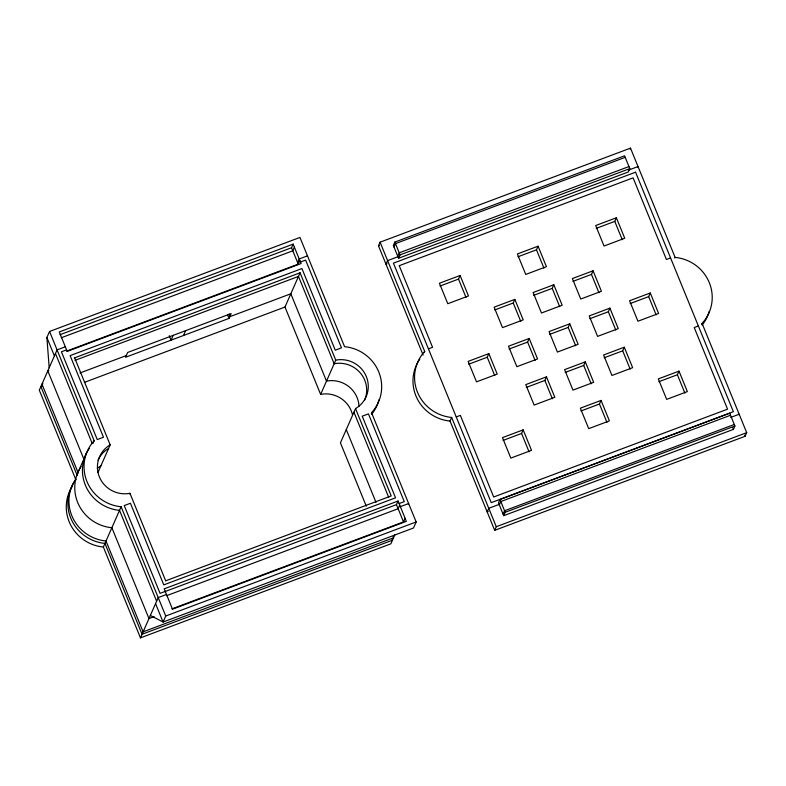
<?xml version="1.0" encoding="UTF-8"?>
<svg xmlns="http://www.w3.org/2000/svg" width="786" height="786" viewBox="0 0 786 786"><rect width="100%" height="100%" fill="white"/><g stroke="black" fill="none" stroke-linecap="round" stroke-linejoin="round"><path stroke-width="1.18" d="M229.04 318.389L231.153 313.575L127.676 352.442L125.554 357.266L229.04 318.389L227.675 315.039M49.194 367.75L46.885 337.508L49.538 331.476L299.957 237.431L344.582 346.685A40.361 39.231 23.8 0 1 378.754 371.925A40.361 39.231 23.8 0 1 371.542 412.699L371.336 413.151M74.297 357.974L300.075 272.791L335.75 360.135A26.901 26.154 23.8 0 1 366.335 376.582A26.901 26.154 23.8 0 1 355.527 408.582L340.426 442.832L366.286 506.155M78.846 470.48L86.499 453.109M92.866 443.677L93.161 442.999M93.563 442.096L94.163 440.74L49.538 331.476M97.985 472.474L110.168 444.866L74.503 357.522M173.205 335.337L171.083 340.161L169.255 335.691M183.502 335.494L185.624 330.67M394.994 534.47L390.868 543.814L140.458 637.868L103.359 547.036L121.123 506.754A40.361 39.231 23.8 0 1 86.951 481.523A40.361 39.231 23.8 0 1 94.163 440.74M129.651 493.981L129.955 493.303A26.901 26.154 23.8 0 1 99.36 476.856A26.901 26.154 23.8 0 1 110.168 444.866M59.982 334.708L291.547 247.737L293.139 244.122L301.087 263.565L67.223 351.401L59.284 331.947L293.139 244.122M294.396 247.187L292.805 250.803L61.229 337.774M297.609 262.573L299.201 258.958L307.483 255.853L307.179 256.531M66.663 351.087L298.238 264.116L299.83 260.49M84.338 382.399L284.974 307.041L300.075 272.791M140.458 637.868L158.222 597.596L166.494 594.481M165.522 580.874L391.202 495.917L355.527 408.582M371.542 412.699L416.158 521.963L165.738 616.018L163.085 622.04L150.342 615.438M423.104 355.056L378.488 245.802L380.08 242.186L630.5 148.132L675.115 257.395A40.361 39.231 23.8 0 1 709.296 282.626A40.361 39.231 23.8 0 1 702.075 323.41L701.682 324.313M352.55 415.018A26.901 26.154 23.8 0 0 320.639 394.385L335.75 360.135M394.847 242.078L393.354 245.458L398.581 258.25L628.299 171.977L629.792 168.597L624.565 155.805L394.847 242.078L400.074 254.88L398.581 258.25M393.983 246.991L395.476 243.621L625.194 157.338M397.745 256.207L399.239 252.827L628.957 166.553M424.204 352.57L424.705 351.44L380.08 242.186M440.003 286.045L458.523 279.089L460.115 275.473L468.476 295.949L447.784 303.72L439.423 283.245L460.115 275.473M164.893 591.612L396.458 504.641L398.06 501.016L406.362 521.354L172.507 609.189L164.195 588.852L398.06 501.016M399.73 505.113L398.138 508.729L166.563 595.7M408.337 504.219L408.632 503.541L400.359 506.646M171.947 608.875L403.513 521.904L405.114 518.288M702.075 323.41L746.7 432.664L745.108 436.279L494.689 530.334L450.064 421.07L451.665 417.454A40.361 39.231 23.8 0 1 417.484 392.224A40.361 39.231 23.8 0 1 424.705 351.44M468.731 364.193L487.251 357.237L488.843 353.621L497.204 374.087L476.513 381.858L468.151 361.393L488.843 353.621M416.158 521.963L413.495 527.995L163.085 622.04L155.559 603.619M517.954 256.767L536.474 249.82L538.066 246.195L546.427 266.67L525.736 274.442L517.375 253.966L538.066 246.195M494.728 309.959L513.238 303.003L514.84 299.387L523.201 319.863L502.5 327.634L494.139 307.159L514.84 299.387M509.092 349.033L527.603 342.077L529.204 338.461L537.565 358.927L516.864 366.698L508.503 346.233L529.204 338.461M533.704 295.32L552.224 288.364L553.816 284.748L562.177 305.223L541.475 312.995L533.124 292.52L553.816 284.748M630.097 149.035L630.5 148.132M637.819 167.005L638.026 166.553L628.319 170.198M596.26 228.343L614.78 221.387L616.371 217.771L624.732 238.246L604.041 246.018L595.68 225.543L616.371 217.771M549.66 334.384L568.17 327.428L569.771 323.812L578.132 344.288L557.431 352.059L549.07 331.584L569.771 323.812M572.955 281.368L591.475 274.412L593.066 270.797L601.428 291.262L580.736 299.034L572.375 278.568L593.066 270.797M503.05 440.425L521.57 433.469L523.162 429.854L531.523 450.329L510.831 458.1L502.47 437.625L523.162 429.854M526.355 387.41L544.875 380.453L546.467 376.838L554.828 397.303L534.126 405.075L525.775 384.609L546.467 376.838M499.975 499.493L498.481 502.873L503.708 515.665L733.426 429.392L734.92 426.012L729.693 413.22L499.975 499.493L505.192 512.285L503.708 515.665M499.316 504.917L500.81 501.547L730.528 415.263M494.689 530.334L496.28 526.718L746.7 432.664M503.079 514.132L504.573 510.753L734.291 424.479M565.193 372.426L583.703 365.47L585.305 361.855L593.666 382.32L572.965 390.102L564.603 369.626L585.305 361.855M589.805 318.713L608.325 311.767L609.916 308.141L618.277 328.617L597.576 336.388L589.225 315.923L609.916 308.141M604.169 357.787L622.689 350.831L624.28 347.216L632.642 367.681L611.94 375.462L603.589 354.987L624.28 347.216M580.933 410.98L599.453 404.024L601.044 400.408L609.405 420.874L588.714 428.645L580.353 408.18L601.044 400.408M630.156 303.563L648.676 296.607L650.268 292.991L658.629 313.457L637.937 321.228L629.576 300.763L650.268 292.991M674.82 258.073L675.115 257.395M658.884 381.701L677.404 374.745L679.006 371.13L687.357 391.595L666.666 399.376L658.304 378.901L679.006 371.13M738.978 414.694L739.174 414.242L730.764 417.405M65.346 346.793L57.064 349.898L39.3 390.18L75.937 479.882M66.594 349.858L61.426 351.804L97.267 439.57L103.477 437.242L70.141 355.616L301.932 268.557L335.268 350.183L341.478 347.854L305.626 260.087L300.458 262.033M378.488 245.802L379.52 245.409M74.975 360.361L298.484 276.417L334.158 363.751A26.901 26.154 23.8 0 1 360.577 373.252A26.901 26.154 23.8 0 1 364.478 400.487M48.85 370.501L47.808 370.884L84.151 459.859M42.994 383.765L41.963 384.148L78.295 473.123M41.933 386.172L40.892 386.565L77.234 475.54M80.054 372.937L126.291 355.577M229.777 316.709L290.82 293.777L326.495 381.122A26.901 26.154 23.8 0 1 359.005 406.283M400.074 254.88L629.792 168.597M397.952 256.717L387.606 260.608L386.014 264.224L387.046 263.831M428.429 348.866L432.565 347.314L399.229 265.688L633.084 177.852L666.42 259.478L670.566 257.926M456.224 416.924L460.36 415.372L493.696 496.998L727.551 409.162L694.215 327.536L698.361 325.984M165.247 591.416L160.069 593.351L124.227 505.585L130.437 503.256L163.773 584.882L395.564 497.823L362.228 416.197L368.438 413.868L404.279 501.635L399.101 503.58M154.135 616.627L148.967 618.572L111.867 527.74A40.361 39.231 23.8 0 1 81.105 466.57M499.11 504.406L488.764 508.296L487.163 511.912L488.194 511.529M505.192 512.285L734.92 426.012M744.637 435.13L745.108 436.279M732.798 427.849L733.426 429.392M648.676 296.607L656.153 314.921M614.78 221.387L622.257 239.71M677.404 374.745L684.881 393.059M608.325 311.767L615.802 330.081M591.475 274.412L598.952 292.726M622.689 350.831L630.166 369.145M536.474 249.82L543.951 268.134M552.224 288.364L559.701 306.687M568.17 327.428L575.657 345.752M583.703 365.47L591.19 383.784M599.453 404.024L606.93 422.337M513.238 303.003L520.725 321.327M544.875 380.453L552.352 398.767M527.603 342.077L535.089 360.391M458.523 279.089L466 297.413M521.57 433.469L529.047 451.793M487.251 357.237L494.728 375.551M451.665 417.454L496.28 526.718M291.547 247.737L298.238 264.116M396.458 504.641L403.513 521.904M353.936 412.198L388.667 497.233M393.108 536.769L393.531 537.791L143.111 631.836L106.012 541.004A40.361 39.231 23.8 0 1 75.761 479.096M392.047 539.176L392.469 540.198L142.05 634.253L104.951 543.411A40.361 39.231 23.8 0 1 74.189 482.25M346.282 429.559L376.022 502.401M284.974 307.041L320.639 394.385M229.07 313.997L229.984 316.227M129.955 493.303L165.62 580.648M121.123 506.754L165.738 616.018M55.472 353.523L92.188 443.422M156.62 601.211L119.531 510.369A40.361 39.231 23.8 0 1 89.27 448.462M46.885 337.508L54.401 355.93M103.359 547.036A40.361 39.231 23.8 0 1 72.597 485.866M98.034 460.183A26.901 26.154 23.8 0 1 108.576 448.482M97.336 468.348A26.901 26.154 23.8 0 1 100.913 465.843M378.911 399.789A40.361 39.231 23.8 0 1 371.65 414.34M450.064 421.07A40.361 39.231 23.8 0 1 419.812 359.163M709.208 311.394A40.361 39.231 23.8 0 1 702.193 325.04M635.56 172.203L393.422 263.143L491.23 502.647L733.367 411.707L635.56 172.203"/></g></svg>
